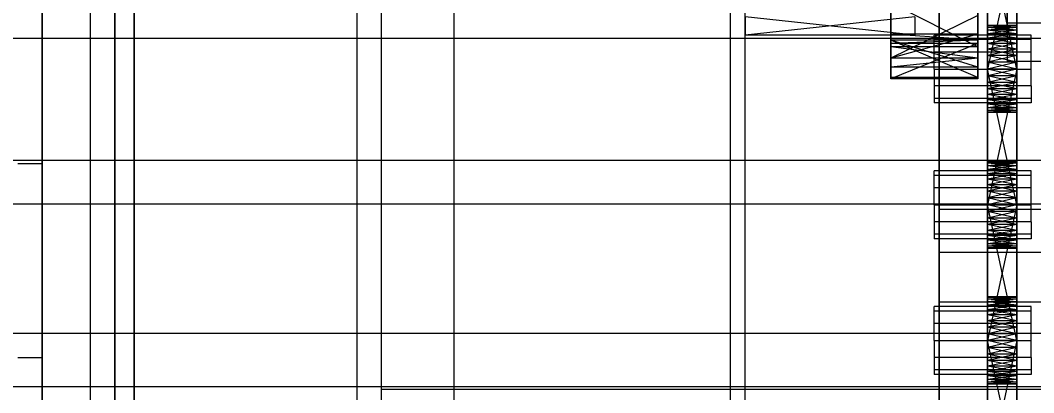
# Model space of a CAD drawing. Header units: millimetres. Extents: x -1970 to 59977, y -50268 to 6837.
# Drawn here: x 1250.5 to 1459.5, y -34504.2 to -34427.5 of the extents above; entities that cross this region are included whole.
import ezdxf

# ---------------------------------------------------------------- set-up
doc = ezdxf.new("R2010")
doc.units = ezdxf.units.MM
for name, color, linetype, lineweight in [('COTAS_P', 1, 'Continuous', 0), ('frontal_C03', 7, 'Continuous', 0), ('frontal_secador', 7, 'Continuous', 0), ('frontal_tolva', 7, 'Continuous', 0)]:
    doc.layers.add(name, color=color, linetype=linetype, lineweight=lineweight)
doc.dimstyles.new('R19_100', dxfattribs={"dimtxt": 250, "dimasz": 150, "dimexe": 150, "dimexo": 80, "dimgap": 100, "dimtad": 1, "dimtih": 1, "dimtoh": 1, "dimdsep": 46, "dimcen": 0.09, "dimadec": 0, "dimazin": 0, "dimtfac": 1, "dimtdec": 4, "dimtofl": 0, "dimtmove": 0, "dimatfit": 3, "dimfxl": 1, "dimtolj": 1, "dimtzin": 0, "dimarcsym": 0})

# ---------------------------------------------------------------- blocks, each defined once
blk = doc.blocks.new('*D37')
at = {"layer": 'COTAS_P', "color": 0, "lineweight": -2, "transparency": 16777216}
for p, q in [((-1750, -35420), (-1750, -34450)), ((2600, -35420), (2600, -34450)), ((-1600, -34600), (2450, -34600))]:
    blk.add_line(p, q, dxfattribs=at)
at = {"layer": 'COTAS_P', "color": 0, "transparency": 16777216}
for points in [[(-1600, -34575), (-1600, -34625), (-1750, -34600)], [(2450, -34575), (2450, -34625), (2600, -34600)]]:
    blk.add_solid(points, dxfattribs=at)
at = {"layer": 'Defpoints', "color": 0, "transparency": 16777216}
for p in [(2600, -34600), (-1750, -35500), (2600, -35500)]:
    blk.add_point(p, dxfattribs=at)

msp = doc.modelspace()

# ---------------------------------------------------------------- linework, layer by layer
at = {"layer": 'frontal_C03'}
for p, q in [((1270, -32314.944), (1270, -34875.113)), ((1274, -34875.113), (1274, -32314.944)), ((1270, -32318.841), (1270, -34879.011)), ((1270, -35001.792), (1270, -32441.623)), ((1274, -32441.623), (1274, -35001.792)), ((1440, -34543.799), (1440, -34196.893)), ((1440, -34205.876), (1440, -34552.782)), ((1454, -34428.075), (1454, -34413.702)), ((1454, -34421.498), (1454, -34435.871)), ((1506, -34428.075), (1454, -34428.075)), ((1454, -34428.075), (1454, -34435.871)), ((1500, -34431.228), (-1500, -34431.228)), ((1454, -34435.871), (1506, -34435.871)), ((1500, -34456.351), (-1500, -34456.351)), ((-1500, -34465.334), (1500, -34465.334)), ((1440, -34475.367), (1440, -34466.384)), ((1440, -34466.384), (1480, -34466.384)), ((1440, -34813.291), (1440, -34466.384)), ((1480, -34475.367), (1440, -34475.367)), ((1440, -34475.367), (1440, -34822.274))]:
    msp.add_line(p, q, dxfattribs=at)
at = {"layer": 'frontal_secador'}
for p, q in [((1340, -36000), (1340, -33000)), ((1400, -36000), (1400, -33000)), ((1265, -35980), (1265, -33075)), ((1270, -35980), (1270, -33075)), ((1320, -35980), (1320, -33075)), ((1325, -36000), (1325, -33075)), ((1325, -34600), (1325, -33075)), ((1325, -35980), (1325, -33075)), ((1397, -35940), (1397, -33075)), ((1400, -36000), (1400, -33075)), ((1400, -34600), (1400, -33075)), ((1400, -35940), (1400, -33075)), ((1400, -34650), (1400, -33075)), ((1400, -36000), (1400, -33250)), ((1255, -34217), (1255, -34457)), ((1255, -34526), (1255, -34286)), ((1430, -34431.527), (1430, -34297.639)), ((1448, -34297.639), (1448, -34431.527)), ((1430, -34365.858), (1430, -34431.527)), ((1448, -34431.527), (1448, -34365.858)), ((1430, -34431.527), (1430, -34389.365)), ((1448, -34389.365), (1448, -34431.527)), ((1450, -34440.281), (1450, -34401.481)), ((1450, -34403.136), (1450, -34440.281)), ((1456, -34401.481), (1456, -34440.281)), ((1456, -34440.281), (1456, -34403.136)), ((1450, -34440.281), (1450, -34405.414)), ((1456, -34405.414), (1456, -34440.281)), ((1430, -34409.361), (1430, -34431.527)), ((1448, -34431.527), (1448, -34409.361)), ((1450, -34437.5), (1450, -34408.092)), ((1450, -34440.281), (1450, -34408.092)), ((1450, -34409.5), (1450, -34437.5)), ((1456, -34437.5), (1450, -34409.5)), ((1456, -34409.5), (1450, -34437.5)), ((1456, -34408.092), (1456, -34437.5)), ((1456, -34408.092), (1456, -34440.281)), ((1456, -34437.5), (1456, -34409.5)), ((1430, -34423.89), (1430, -34430.317)), ((1430, -34432.954), (1430, -34423.89)), ((1430, -34431.527), (1430, -34423.89)), ((1448, -34432.954), (1430, -34423.89)), ((1448, -34430.317), (1448, -34423.89)), ((1448, -34423.89), (1448, -34432.954)), ((1448, -34423.89), (1448, -34431.527)), ((1400, -34426.731), (1400, -34430.5)), ((1435, -34426.731), (1400, -34430.5)), ((1435, -34430.5), (1400, -34426.731)), ((1430, -34437.124), (1430, -34426.486)), ((1430, -34426.486), (1430, -34435.291)), ((1430, -34431.527), (1430, -34426.486)), ((1448, -34426.486), (1430, -34435.291)), ((1435, -34426.731), (1435, -34430.5)), ((1448, -34426.486), (1448, -34437.124)), ((1448, -34435.291), (1448, -34426.486)), ((1448, -34426.486), (1448, -34431.527)), ((1450, -34428.611), (1450, -34428.5)), ((1456, -34428.611), (1450, -34428.5)), ((1456, -34428.5), (1450, -34428.5)), ((1456, -34428.5), (1450, -34428.611)), ((1456, -34428.611), (1456, -34428.5)), ((1435, -34430.5), (1400, -34430.5)), ((1430, -34432.954), (1430, -34430.317)), ((1430, -34430.317), (1430, -34435.291)), ((1430, -34431.527), (1430, -34430.317)), ((1448, -34431.527), (1430, -34430.317)), ((1448, -34430.317), (1430, -34430.317)), ((1448, -34430.317), (1430, -34435.291)), ((1439, -34431.438), (1439, -34430.5)), ((1459, -34430.5), (1439, -34430.5)), ((1448, -34430.317), (1448, -34432.954)), ((1448, -34435.291), (1448, -34430.317)), ((1448, -34430.317), (1448, -34431.527)), ((1450, -34428.611), (1450, -34429.481)), ((1450, -34428.941), (1450, -34428.611)), ((1450, -34428.611), (1450, -34431.136)), ((1456, -34428.941), (1450, -34428.611)), ((1456, -34428.611), (1450, -34428.611)), ((1456, -34428.611), (1450, -34428.941)), ((1450, -34429.481), (1450, -34428.941)), ((1456, -34429.481), (1450, -34428.941)), ((1456, -34428.941), (1450, -34428.941)), ((1456, -34428.941), (1450, -34429.481)), ((1450, -34429.481), (1450, -34431.136)), ((1450, -34430.219), (1450, -34429.481)), ((1450, -34433.414), (1450, -34429.481)), ((1450, -34468.281), (1450, -34429.481)), ((1456, -34430.219), (1450, -34429.481)), ((1456, -34429.481), (1450, -34429.481)), ((1456, -34429.481), (1450, -34430.219)), ((1450, -34431.136), (1450, -34430.219)), ((1456, -34431.136), (1450, -34430.219)), ((1456, -34430.219), (1450, -34430.219)), ((1456, -34430.219), (1450, -34431.136)), ((1456, -34429.481), (1456, -34428.611)), ((1456, -34428.611), (1456, -34428.941)), ((1456, -34431.136), (1456, -34428.611)), ((1456, -34428.941), (1456, -34429.481)), ((1456, -34431.136), (1456, -34429.481)), ((1456, -34429.481), (1456, -34430.219)), ((1456, -34429.481), (1456, -34433.414)), ((1456, -34429.481), (1456, -34468.281)), ((1456, -34430.219), (1456, -34431.136)), ((1459, -34431.438), (1459, -34430.5)), ((1430, -34437.124), (1430, -34431.527)), ((1430, -34431.527), (1430, -34432.256)), ((1430, -34439.235), (1430, -34431.527)), ((1448, -34437.124), (1430, -34431.527)), ((1448, -34431.527), (1430, -34431.527)), ((1448, -34431.527), (1430, -34432.256)), ((1448, -34439.235), (1430, -34431.527)), ((1430, -34439.235), (1430, -34432.256)), ((1430, -34432.256), (1430, -34439.5)), ((1448, -34432.256), (1430, -34432.256)), ((1448, -34432.256), (1430, -34439.5)), ((1439, -34434), (1439, -34431.438)), ((1459, -34431.438), (1439, -34431.438)), ((1448, -34431.527), (1448, -34437.124)), ((1448, -34432.256), (1448, -34431.527)), ((1448, -34431.527), (1448, -34439.235)), ((1448, -34432.256), (1448, -34439.235)), ((1448, -34439.5), (1448, -34432.256)), ((1450, -34431.136), (1450, -34433.414)), ((1450, -34432.21), (1450, -34431.136)), ((1450, -34431.136), (1450, -34436.092)), ((1450, -34431.136), (1450, -34468.281)), ((1456, -34432.21), (1450, -34431.136)), ((1456, -34431.136), (1450, -34431.136)), ((1456, -34431.136), (1450, -34432.21)), ((1450, -34433.414), (1450, -34432.21)), ((1456, -34433.414), (1450, -34432.21)), ((1456, -34432.21), (1450, -34432.21)), ((1456, -34432.21), (1450, -34433.414)), ((1456, -34433.414), (1456, -34431.136)), ((1456, -34431.136), (1456, -34432.21)), ((1456, -34436.092), (1456, -34431.136)), ((1456, -34468.281), (1456, -34431.136)), ((1456, -34432.21), (1456, -34433.414)), ((1459, -34434), (1459, -34431.438)), ((1430, -34435.291), (1430, -34432.954)), ((1448, -34435.291), (1430, -34432.954)), ((1448, -34432.954), (1430, -34432.954)), ((1439, -34437.5), (1439, -34434)), ((1459, -34434), (1439, -34434)), ((1448, -34432.954), (1448, -34435.291)), ((1450, -34433.414), (1450, -34436.092)), ((1450, -34434.719), (1450, -34433.414)), ((1450, -34468.281), (1450, -34433.414)), ((1456, -34434.719), (1450, -34433.414)), ((1456, -34433.414), (1450, -34433.414)), ((1456, -34433.414), (1450, -34434.719)), ((1450, -34436.092), (1450, -34434.719)), ((1456, -34436.092), (1450, -34434.719)), ((1456, -34434.719), (1450, -34434.719)), ((1456, -34434.719), (1450, -34436.092)), ((1456, -34436.092), (1456, -34433.414)), ((1456, -34433.414), (1456, -34434.719)), ((1456, -34433.414), (1456, -34468.281)), ((1456, -34434.719), (1456, -34436.092)), ((1459, -34437.5), (1459, -34434)), ((1430, -34435.291), (1430, -34437.124)), ((1448, -34435.291), (1430, -34435.291)), ((1448, -34435.291), (1430, -34437.124)), ((1448, -34437.124), (1448, -34435.291)), ((1450, -34465.5), (1450, -34436.092)), ((1450, -34436.092), (1450, -34437.5)), ((1450, -34468.281), (1450, -34436.092)), ((1456, -34437.5), (1450, -34436.092)), ((1456, -34436.092), (1450, -34436.092)), ((1456, -34436.092), (1450, -34437.5)), ((1456, -34436.092), (1456, -34465.5)), ((1456, -34437.5), (1456, -34436.092)), ((1456, -34436.092), (1456, -34468.281)), ((1448, -34437.124), (1430, -34437.124)), ((1439, -34437.5), (1439, -34441)), ((1439, -34437.5), (1459, -34437.5)), ((1450, -34437.5), (1450, -34465.5)), ((1456, -34465.5), (1450, -34437.5)), ((1456, -34437.5), (1450, -34437.5)), ((1456, -34437.5), (1450, -34465.5)), ((1450, -34440.281), (1450, -34437.5)), ((1450, -34437.5), (1450, -34438.908)), ((1456, -34437.5), (1450, -34438.908)), ((1456, -34438.908), (1450, -34437.5)), ((1450, -34438.908), (1450, -34440.281)), ((1456, -34438.908), (1450, -34438.908)), ((1456, -34438.908), (1450, -34440.281)), ((1456, -34440.281), (1450, -34438.908)), ((1456, -34465.5), (1456, -34437.5)), ((1456, -34437.5), (1456, -34440.281)), ((1456, -34438.908), (1456, -34437.5)), ((1456, -34440.281), (1456, -34438.908)), ((1459, -34441), (1459, -34437.5)), ((1430, -34439.5), (1430, -34439.235)), ((1448, -34439.5), (1430, -34439.235)), ((1448, -34439.235), (1430, -34439.235)), ((1448, -34439.5), (1430, -34439.5)), ((1439, -34441), (1439, -34443.562)), ((1459, -34441), (1439, -34441)), ((1448, -34439.235), (1448, -34439.5)), ((1450, -34442.79), (1450, -34440.281)), ((1450, -34440.281), (1450, -34441.586)), ((1450, -34444.781), (1450, -34440.281)), ((1450, -34446.5), (1450, -34440.281)), ((1456, -34440.281), (1450, -34440.281)), ((1456, -34440.281), (1450, -34441.586)), ((1456, -34441.586), (1450, -34440.281)), ((1456, -34440.281), (1456, -34442.79)), ((1456, -34441.586), (1456, -34440.281)), ((1456, -34440.281), (1456, -34444.781)), ((1456, -34440.281), (1456, -34446.5)), ((1459, -34441), (1459, -34443.562)), ((1450, -34441.586), (1450, -34442.79)), ((1456, -34441.586), (1450, -34441.586)), ((1456, -34441.586), (1450, -34442.79)), ((1456, -34442.79), (1450, -34441.586)), ((1450, -34444.781), (1450, -34442.79)), ((1450, -34442.79), (1450, -34443.864)), ((1456, -34442.79), (1450, -34442.79)), ((1456, -34442.79), (1450, -34443.864)), ((1456, -34443.864), (1450, -34442.79)), ((1456, -34442.79), (1456, -34441.586)), ((1456, -34442.79), (1456, -34444.781)), ((1456, -34443.864), (1456, -34442.79)), ((1439, -34443.562), (1439, -34444.5)), ((1459, -34443.562), (1439, -34443.562)), ((1459, -34444.5), (1439, -34444.5)), ((1450, -34443.864), (1450, -34444.781)), ((1456, -34443.864), (1450, -34443.864)), ((1456, -34443.864), (1450, -34444.781)), ((1456, -34444.781), (1450, -34443.864)), ((1450, -34446.059), (1450, -34444.781)), ((1450, -34444.781), (1450, -34445.519)), ((1450, -34446.5), (1450, -34444.781)), ((1456, -34444.781), (1450, -34444.781)), ((1456, -34444.781), (1450, -34445.519)), ((1456, -34445.519), (1450, -34444.781)), ((1456, -34444.781), (1456, -34443.864)), ((1456, -34444.781), (1456, -34446.059)), ((1456, -34445.519), (1456, -34444.781)), ((1456, -34444.781), (1456, -34446.5)), ((1459, -34443.562), (1459, -34444.5)), ((1450, -34445.519), (1450, -34446.059)), ((1456, -34445.519), (1450, -34445.519)), ((1456, -34445.519), (1450, -34446.059)), ((1456, -34446.059), (1450, -34445.519)), ((1450, -34446.5), (1450, -34446.059)), ((1450, -34446.059), (1450, -34446.389)), ((1456, -34446.059), (1450, -34446.059)), ((1456, -34446.059), (1450, -34446.389)), ((1456, -34446.389), (1450, -34446.059)), ((1450, -34446.389), (1450, -34446.5)), ((1456, -34446.389), (1450, -34446.389)), ((1456, -34446.389), (1450, -34446.5)), ((1456, -34446.5), (1450, -34446.389)), ((1456, -34446.5), (1450, -34446.5)), ((1456, -34446.059), (1456, -34445.519)), ((1456, -34446.059), (1456, -34446.5)), ((1456, -34446.389), (1456, -34446.059)), ((1456, -34446.5), (1456, -34446.389)), ((1250, -34457), (1255, -34457)), ((1255, -34457), (1255, -34526)), ((1450, -34456.611), (1450, -34456.5)), ((1456, -34456.611), (1450, -34456.5)), ((1456, -34456.5), (1450, -34456.5)), ((1456, -34456.5), (1450, -34456.611)), ((1450, -34456.611), (1450, -34457.481)), ((1450, -34456.941), (1450, -34456.611)), ((1450, -34456.611), (1450, -34459.136)), ((1456, -34456.941), (1450, -34456.611)), ((1456, -34456.611), (1450, -34456.611)), ((1456, -34456.611), (1450, -34456.941)), ((1450, -34457.481), (1450, -34456.941)), ((1456, -34457.481), (1450, -34456.941)), ((1456, -34456.941), (1450, -34456.941)), ((1456, -34456.941), (1450, -34457.481)), ((1450, -34457.481), (1450, -34459.136)), ((1450, -34458.219), (1450, -34457.481)), ((1450, -34461.414), (1450, -34457.481)), ((1450, -34496.281), (1450, -34457.481)), ((1456, -34458.219), (1450, -34457.481)), ((1456, -34457.481), (1450, -34457.481)), ((1456, -34457.481), (1450, -34458.219)), ((1456, -34456.611), (1456, -34456.5)), ((1456, -34457.481), (1456, -34456.611)), ((1456, -34456.611), (1456, -34456.941)), ((1456, -34459.136), (1456, -34456.611)), ((1456, -34456.941), (1456, -34457.481)), ((1456, -34459.136), (1456, -34457.481)), ((1456, -34457.481), (1456, -34458.219)), ((1456, -34457.481), (1456, -34461.414)), ((1456, -34457.481), (1456, -34496.281)), ((1439, -34459.438), (1439, -34458.5)), ((1459, -34458.5), (1439, -34458.5)), ((1439, -34462), (1439, -34459.438)), ((1459, -34459.438), (1439, -34459.438)), ((1450, -34459.136), (1450, -34458.219)), ((1456, -34459.136), (1450, -34458.219)), ((1456, -34458.219), (1450, -34458.219)), ((1456, -34458.219), (1450, -34459.136)), ((1450, -34459.136), (1450, -34461.414)), ((1450, -34460.21), (1450, -34459.136)), ((1450, -34459.136), (1450, -34464.092)), ((1450, -34459.136), (1450, -34496.281)), ((1456, -34460.21), (1450, -34459.136)), ((1456, -34459.136), (1450, -34459.136)), ((1456, -34459.136), (1450, -34460.21)), ((1456, -34458.219), (1456, -34459.136)), ((1456, -34461.414), (1456, -34459.136)), ((1456, -34459.136), (1456, -34460.21)), ((1456, -34464.092), (1456, -34459.136)), ((1456, -34496.281), (1456, -34459.136)), ((1459, -34459.438), (1459, -34458.5)), ((1459, -34462), (1459, -34459.438)), ((1439, -34465.5), (1439, -34462)), ((1459, -34462), (1439, -34462)), ((1450, -34461.414), (1450, -34460.21)), ((1456, -34461.414), (1450, -34460.21)), ((1456, -34460.21), (1450, -34460.21)), ((1456, -34460.21), (1450, -34461.414)), ((1450, -34461.414), (1450, -34464.092)), ((1450, -34462.719), (1450, -34461.414)), ((1450, -34496.281), (1450, -34461.414)), ((1456, -34462.719), (1450, -34461.414)), ((1456, -34461.414), (1450, -34461.414)), ((1456, -34461.414), (1450, -34462.719)), ((1456, -34460.21), (1456, -34461.414)), ((1456, -34464.092), (1456, -34461.414)), ((1456, -34461.414), (1456, -34462.719)), ((1456, -34461.414), (1456, -34496.281)), ((1459, -34465.5), (1459, -34462)), ((1450, -34464.092), (1450, -34462.719)), ((1456, -34464.092), (1450, -34462.719)), ((1456, -34462.719), (1450, -34462.719)), ((1456, -34462.719), (1450, -34464.092)), ((1450, -34493.5), (1450, -34464.092)), ((1450, -34464.092), (1450, -34465.5)), ((1450, -34496.281), (1450, -34464.092)), ((1456, -34465.5), (1450, -34464.092)), ((1456, -34464.092), (1450, -34464.092)), ((1456, -34464.092), (1450, -34465.5)), ((1456, -34462.719), (1456, -34464.092)), ((1456, -34464.092), (1456, -34493.5)), ((1456, -34465.5), (1456, -34464.092)), ((1456, -34464.092), (1456, -34496.281)), ((1439, -34465.5), (1439, -34469)), ((1439, -34465.5), (1459, -34465.5)), ((1450, -34465.5), (1450, -34493.5)), ((1456, -34493.5), (1450, -34465.5)), ((1456, -34465.5), (1450, -34465.5)), ((1456, -34465.5), (1450, -34493.5)), ((1450, -34468.281), (1450, -34465.5)), ((1450, -34465.5), (1450, -34466.908)), ((1456, -34465.5), (1450, -34466.908)), ((1456, -34466.908), (1450, -34465.5)), ((1456, -34493.5), (1456, -34465.5)), ((1456, -34465.5), (1456, -34468.281)), ((1456, -34466.908), (1456, -34465.5)), ((1459, -34469), (1459, -34465.5)), ((1450, -34466.908), (1450, -34468.281)), ((1456, -34466.908), (1450, -34466.908)), ((1456, -34466.908), (1450, -34468.281)), ((1456, -34468.281), (1450, -34466.908)), ((1456, -34468.281), (1456, -34466.908)), ((1439, -34469), (1439, -34471.562)), ((1459, -34469), (1439, -34469)), ((1450, -34470.79), (1450, -34468.281)), ((1450, -34468.281), (1450, -34469.586)), ((1450, -34472.781), (1450, -34468.281)), ((1450, -34474.5), (1450, -34468.281)), ((1456, -34468.281), (1450, -34468.281)), ((1456, -34468.281), (1450, -34469.586)), ((1456, -34469.586), (1450, -34468.281)), ((1450, -34469.586), (1450, -34470.79)), ((1456, -34469.586), (1450, -34469.586)), ((1456, -34469.586), (1450, -34470.79)), ((1456, -34470.79), (1450, -34469.586)), ((1456, -34468.281), (1456, -34470.79)), ((1456, -34469.586), (1456, -34468.281)), ((1456, -34468.281), (1456, -34472.781)), ((1456, -34468.281), (1456, -34474.5)), ((1456, -34470.79), (1456, -34469.586)), ((1459, -34469), (1459, -34471.562)), ((1439, -34471.562), (1439, -34472.5)), ((1459, -34471.562), (1439, -34471.562)), ((1450, -34472.781), (1450, -34470.79)), ((1450, -34470.79), (1450, -34471.864)), ((1456, -34470.79), (1450, -34470.79)), ((1456, -34470.79), (1450, -34471.864)), ((1456, -34471.864), (1450, -34470.79)), ((1450, -34471.864), (1450, -34472.781)), ((1456, -34471.864), (1450, -34471.864)), ((1456, -34471.864), (1450, -34472.781)), ((1456, -34472.781), (1450, -34471.864)), ((1456, -34470.79), (1456, -34472.781)), ((1456, -34471.864), (1456, -34470.79)), ((1456, -34472.781), (1456, -34471.864)), ((1459, -34471.562), (1459, -34472.5)), ((1459, -34472.5), (1439, -34472.5)), ((1450, -34474.059), (1450, -34472.781)), ((1450, -34472.781), (1450, -34473.519)), ((1450, -34474.5), (1450, -34472.781)), ((1456, -34472.781), (1450, -34472.781)), ((1456, -34472.781), (1450, -34473.519)), ((1456, -34473.519), (1450, -34472.781)), ((1450, -34473.519), (1450, -34474.059)), ((1456, -34473.519), (1450, -34473.519)), ((1456, -34473.519), (1450, -34474.059)), ((1456, -34474.059), (1450, -34473.519)), ((1450, -34474.5), (1450, -34474.059)), ((1450, -34474.059), (1450, -34474.389)), ((1456, -34474.059), (1450, -34474.059)), ((1456, -34474.059), (1450, -34474.389)), ((1456, -34474.389), (1450, -34474.059)), ((1450, -34474.389), (1450, -34474.5)), ((1456, -34474.389), (1450, -34474.389)), ((1456, -34474.389), (1450, -34474.5)), ((1456, -34474.5), (1450, -34474.389)), ((1456, -34474.5), (1450, -34474.5)), ((1456, -34472.781), (1456, -34474.059)), ((1456, -34473.519), (1456, -34472.781)), ((1456, -34472.781), (1456, -34474.5)), ((1456, -34474.059), (1456, -34473.519)), ((1456, -34474.059), (1456, -34474.5)), ((1456, -34474.389), (1456, -34474.059)), ((1456, -34474.5), (1456, -34474.389)), ((1450, -34484.611), (1450, -34484.5)), ((1456, -34484.611), (1450, -34484.5)), ((1456, -34484.5), (1450, -34484.5)), ((1456, -34484.5), (1450, -34484.611)), ((1450, -34484.611), (1450, -34485.481)), ((1450, -34484.941), (1450, -34484.611)), ((1450, -34484.611), (1450, -34487.136)), ((1456, -34484.941), (1450, -34484.611)), ((1456, -34484.611), (1450, -34484.611)), ((1456, -34484.611), (1450, -34484.941)), ((1450, -34485.481), (1450, -34484.941)), ((1456, -34485.481), (1450, -34484.941)), ((1456, -34484.941), (1450, -34484.941)), ((1456, -34484.941), (1450, -34485.481)), ((1456, -34484.611), (1456, -34484.5)), ((1456, -34485.481), (1456, -34484.611)), ((1456, -34484.611), (1456, -34484.941)), ((1456, -34487.136), (1456, -34484.611)), ((1456, -34484.941), (1456, -34485.481)), ((1439, -34487.438), (1439, -34486.5)), ((1459, -34486.5), (1439, -34486.5)), ((1440, -34485.5), (1710, -34485.5)), ((1440, -34503.5), (1440, -34485.5)), ((1450, -34485.481), (1450, -34487.136)), ((1450, -34486.219), (1450, -34485.481)), ((1450, -34489.414), (1450, -34485.481)), ((1450, -34524.281), (1450, -34485.481)), ((1456, -34486.219), (1450, -34485.481)), ((1456, -34485.481), (1450, -34485.481)), ((1456, -34485.481), (1450, -34486.219)), ((1450, -34487.136), (1450, -34486.219)), ((1456, -34487.136), (1450, -34486.219)), ((1456, -34486.219), (1450, -34486.219)), ((1456, -34486.219), (1450, -34487.136)), ((1456, -34487.136), (1456, -34485.481)), ((1456, -34485.481), (1456, -34486.219)), ((1456, -34485.481), (1456, -34489.414)), ((1456, -34485.481), (1456, -34524.281)), ((1456, -34486.219), (1456, -34487.136)), ((1459, -34487.438), (1459, -34486.5)), ((1439, -34490), (1439, -34487.438)), ((1459, -34487.438), (1439, -34487.438)), ((1450, -34487.136), (1450, -34489.414)), ((1450, -34488.21), (1450, -34487.136)), ((1450, -34487.136), (1450, -34492.092)), ((1450, -34487.136), (1450, -34524.281)), ((1456, -34488.21), (1450, -34487.136)), ((1456, -34487.136), (1450, -34487.136)), ((1456, -34487.136), (1450, -34488.21)), ((1450, -34489.414), (1450, -34488.21)), ((1456, -34489.414), (1450, -34488.21)), ((1456, -34488.21), (1450, -34488.21)), ((1456, -34488.21), (1450, -34489.414)), ((1456, -34489.414), (1456, -34487.136)), ((1456, -34487.136), (1456, -34488.21)), ((1456, -34492.092), (1456, -34487.136)), ((1456, -34524.281), (1456, -34487.136)), ((1456, -34488.21), (1456, -34489.414)), ((1459, -34490), (1459, -34487.438)), ((1439, -34493.5), (1439, -34490)), ((1459, -34490), (1439, -34490)), ((1450, -34489.414), (1450, -34492.092)), ((1450, -34490.719), (1450, -34489.414)), ((1450, -34524.281), (1450, -34489.414)), ((1456, -34490.719), (1450, -34489.414)), ((1456, -34489.414), (1450, -34489.414)), ((1456, -34489.414), (1450, -34490.719)), ((1450, -34492.092), (1450, -34490.719)), ((1456, -34492.092), (1450, -34490.719)), ((1456, -34490.719), (1450, -34490.719)), ((1456, -34490.719), (1450, -34492.092)), ((1456, -34492.092), (1456, -34489.414)), ((1456, -34489.414), (1456, -34490.719)), ((1456, -34489.414), (1456, -34524.281)), ((1456, -34490.719), (1456, -34492.092)), ((1459, -34493.5), (1459, -34490)), ((1450, -34521.5), (1450, -34492.092)), ((1450, -34492.092), (1450, -34493.5)), ((1450, -34524.281), (1450, -34492.092)), ((1456, -34493.5), (1450, -34492.092)), ((1456, -34492.092), (1450, -34492.092)), ((1456, -34492.092), (1450, -34493.5)), ((1456, -34492.092), (1456, -34521.5)), ((1456, -34493.5), (1456, -34492.092)), ((1456, -34492.092), (1456, -34524.281)), ((1439, -34493.5), (1439, -34497)), ((1439, -34493.5), (1459, -34493.5)), ((1450, -34493.5), (1450, -34521.5)), ((1456, -34521.5), (1450, -34493.5)), ((1456, -34493.5), (1450, -34493.5)), ((1456, -34493.5), (1450, -34521.5)), ((1450, -34496.281), (1450, -34493.5)), ((1450, -34493.5), (1450, -34494.908)), ((1456, -34493.5), (1450, -34494.908)), ((1456, -34494.908), (1450, -34493.5)), ((1450, -34494.908), (1450, -34496.281)), ((1456, -34494.908), (1450, -34494.908)), ((1456, -34494.908), (1450, -34496.281)), ((1456, -34496.281), (1450, -34494.908)), ((1456, -34521.5), (1456, -34493.5)), ((1456, -34493.5), (1456, -34496.281)), ((1456, -34494.908), (1456, -34493.5)), ((1456, -34496.281), (1456, -34494.908)), ((1459, -34497), (1459, -34493.5)), ((1250, -34497), (1255, -34497)), ((1255, -34497), (1255, -34807)), ((1255, -34566), (1255, -34497)), ((1439, -34497), (1439, -34499.562)), ((1459, -34497), (1439, -34497)), ((1450, -34498.79), (1450, -34496.281)), ((1450, -34496.281), (1450, -34497.586)), ((1450, -34500.781), (1450, -34496.281)), ((1450, -34502.5), (1450, -34496.281)), ((1456, -34496.281), (1450, -34496.281)), ((1456, -34496.281), (1450, -34497.586)), ((1456, -34497.586), (1450, -34496.281)), ((1456, -34496.281), (1456, -34498.79)), ((1456, -34497.586), (1456, -34496.281)), ((1456, -34496.281), (1456, -34500.781)), ((1456, -34496.281), (1456, -34502.5)), ((1459, -34497), (1459, -34499.562)), ((1439, -34499.562), (1439, -34500.5)), ((1459, -34499.562), (1439, -34499.562)), ((1450, -34497.586), (1450, -34498.79)), ((1456, -34497.586), (1450, -34497.586)), ((1456, -34497.586), (1450, -34498.79)), ((1456, -34498.79), (1450, -34497.586)), ((1450, -34500.781), (1450, -34498.79)), ((1450, -34498.79), (1450, -34499.864)), ((1456, -34498.79), (1450, -34498.79)), ((1456, -34498.79), (1450, -34499.864)), ((1456, -34499.864), (1450, -34498.79)), ((1456, -34498.79), (1456, -34497.586)), ((1456, -34498.79), (1456, -34500.781)), ((1456, -34499.864), (1456, -34498.79)), ((1459, -34499.562), (1459, -34500.5)), ((1459, -34500.5), (1439, -34500.5)), ((1450, -34499.864), (1450, -34500.781)), ((1456, -34499.864), (1450, -34499.864)), ((1456, -34499.864), (1450, -34500.781)), ((1456, -34500.781), (1450, -34499.864)), ((1450, -34502.059), (1450, -34500.781)), ((1450, -34500.781), (1450, -34501.519)), ((1450, -34502.5), (1450, -34500.781)), ((1456, -34500.781), (1450, -34500.781)), ((1456, -34500.781), (1450, -34501.519)), ((1456, -34501.519), (1450, -34500.781)), ((1450, -34501.519), (1450, -34502.059)), ((1456, -34501.519), (1450, -34501.519)), ((1456, -34501.519), (1450, -34502.059)), ((1456, -34502.059), (1450, -34501.519)), ((1456, -34500.781), (1456, -34499.864)), ((1456, -34500.781), (1456, -34502.059)), ((1456, -34501.519), (1456, -34500.781)), ((1456, -34500.781), (1456, -34502.5)), ((1456, -34502.059), (1456, -34501.519)), ((1325, -34503.5), (2125, -34503.5)), ((1325, -34508.5), (1325, -34503.5)), ((1440, -34503.5), (1710, -34503.5)), ((1450, -34502.5), (1450, -34502.059)), ((1450, -34502.059), (1450, -34502.389)), ((1456, -34502.059), (1450, -34502.059)), ((1456, -34502.059), (1450, -34502.389)), ((1456, -34502.389), (1450, -34502.059)), ((1450, -34502.389), (1450, -34502.5)), ((1456, -34502.389), (1450, -34502.389)), ((1456, -34502.389), (1450, -34502.5)), ((1456, -34502.5), (1450, -34502.389)), ((1456, -34502.5), (1450, -34502.5)), ((1456, -34502.059), (1456, -34502.5)), ((1456, -34502.389), (1456, -34502.059)), ((1456, -34502.5), (1456, -34502.389))]:
    msp.add_line(p, q, dxfattribs=at)
at = {"layer": 'frontal_tolva'}
for p, q in [((-1821.5, -34492), (1821.5, -34492)), ((-1821.5, -34503), (1821.5, -34503))]:
    msp.add_line(p, q, dxfattribs=at)

# ---------------------------------------------------------------- dimensions: what is measured, and where the dimension line sits
at = {"layer": 'COTAS_P'}
dim = msp.add_aligned_dim(p1=(-1750, -35500), p2=(2600, -35500), distance=900, text='<> P', dimstyle='R19_100', dxfattribs=at)
dim.commit()
dim.dimension.update_dxf_attribs({"geometry": '*D37', "text_midpoint": (425, -34600)})

doc.saveas('drawing.dxf')
